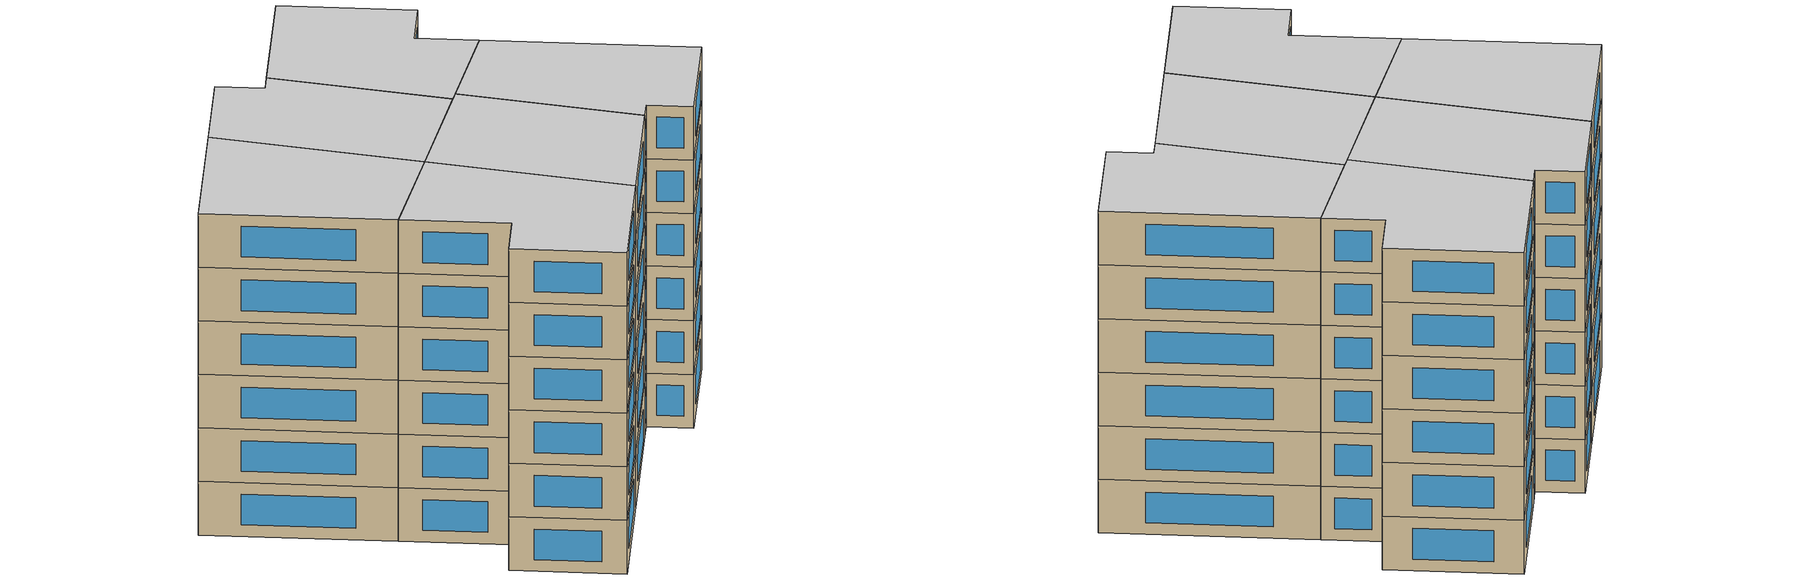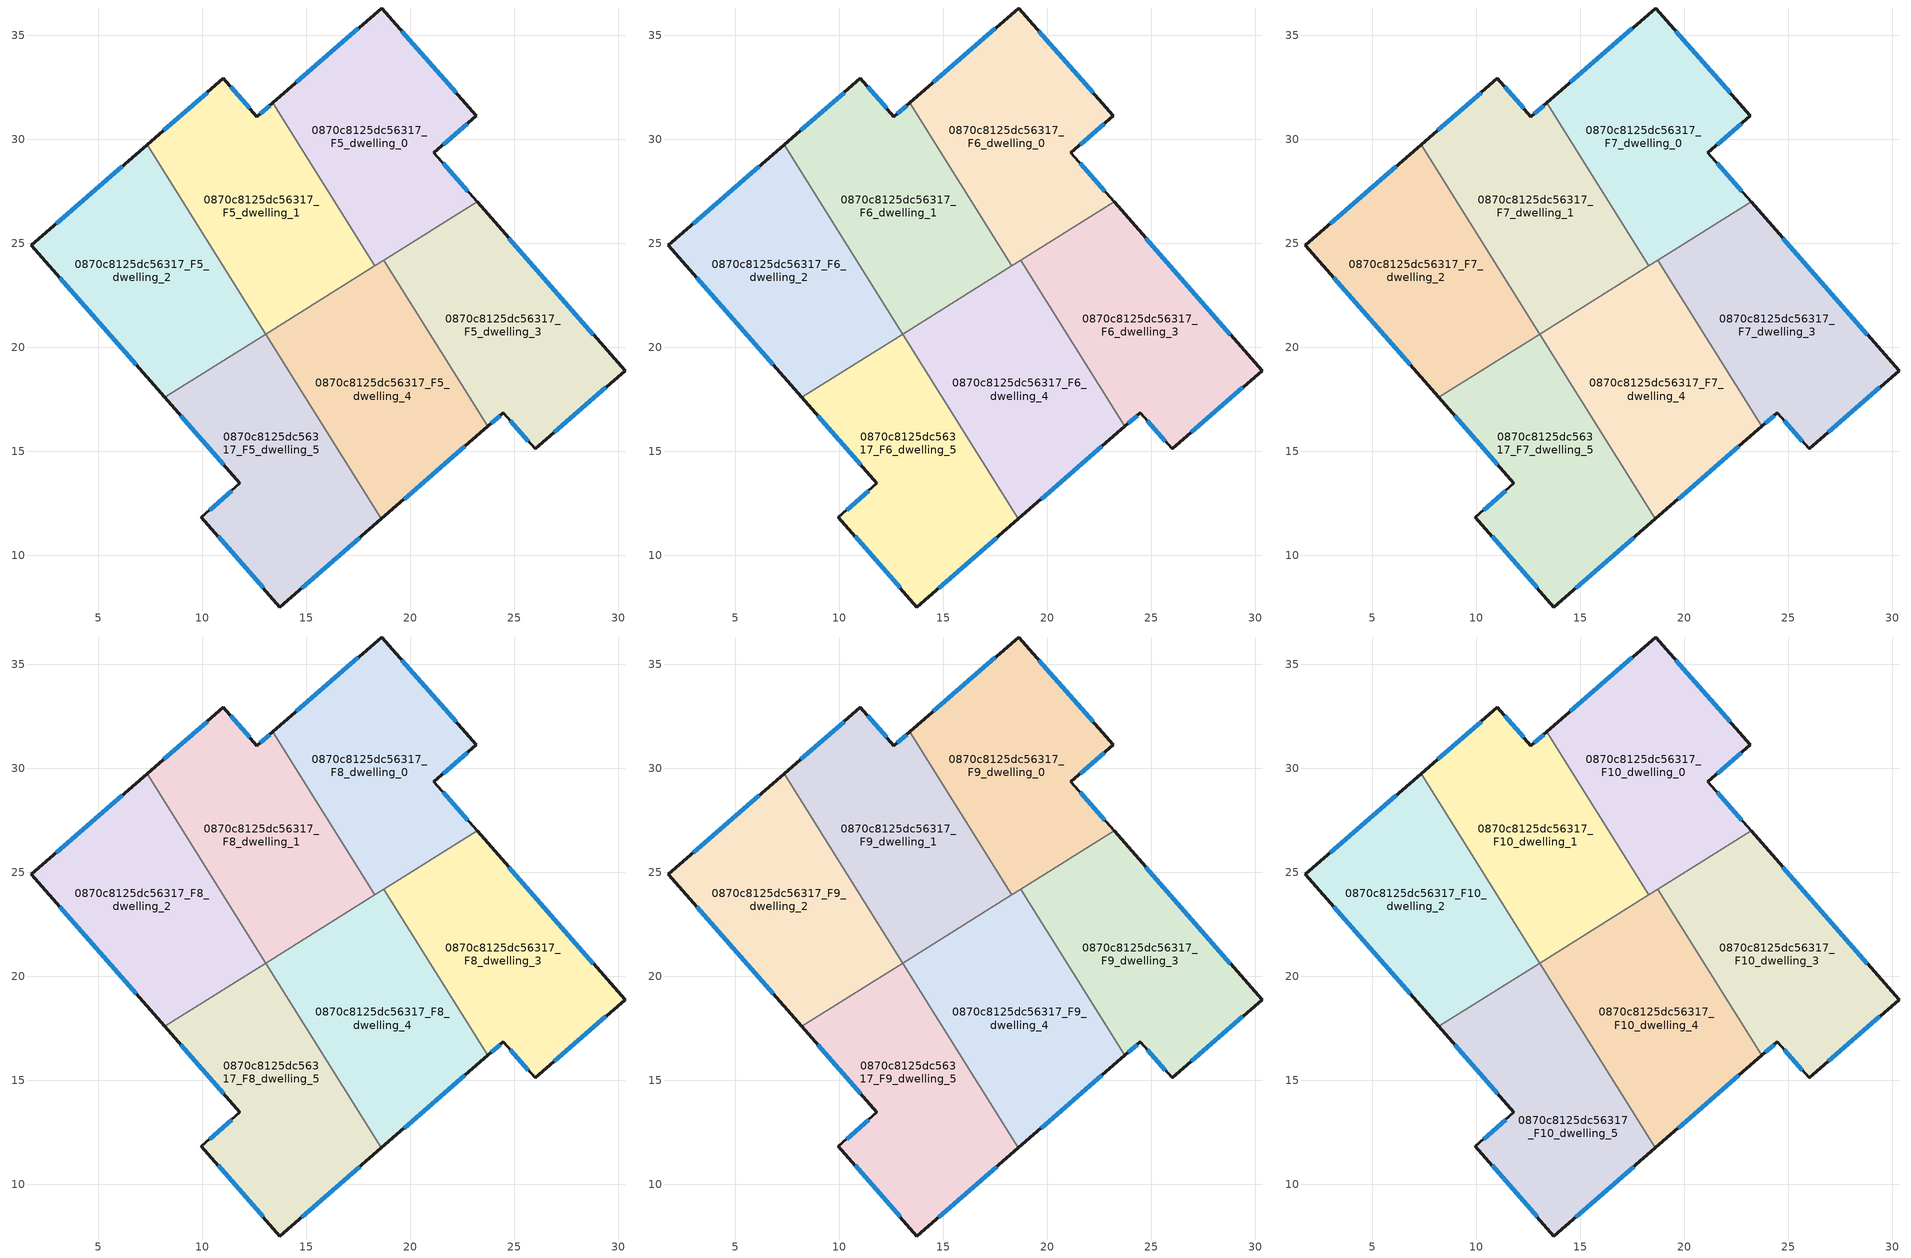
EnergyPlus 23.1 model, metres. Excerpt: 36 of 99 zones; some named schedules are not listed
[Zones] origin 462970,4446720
0870c8125dc56317_F5_dwelling_0
 floor to 0870c8125dc56317_F4_dwelling_0 (EU_floor_Construction): 18.63,36.32 23.18,31.14 21.15,29.36 23.22,26.99 18.31,23.92 13.41,31.78 z15
 wall outside (EU_wall_Construction): 23.22,26.99 21.15,29.36 23.18,31.14 18.63,36.32 13.41,31.78 z15:18
 wall to 0870c8125dc56317_F5_dwelling_1 (EU_wall_Construction): 13.41,31.78 18.31,23.92 z15:18
 wall to 0870c8125dc56317_F5_dwelling_3 (EU_wall_Construction): 18.74,24.19 23.22,26.99 z15:18
 wall to 0870c8125dc56317_F5_dwelling_4 (EU_wall_Construction): 18.31,23.92 18.74,24.19 z15:18
 window (EU_Window_Construction): 22.78,27.5 21.59,28.85 / 17.51,35.35 14.53,32.75 / 22.21,32.25 19.61,35.21 / 21.58,29.74 22.75,30.76 z15.64:17.36
0870c8125dc56317_F5_dwelling_1
 floor to 0870c8125dc56317_F4_dwelling_1 (EU_floor_Construction): 13.41,31.78 18.31,23.92 13.06,20.64 7.36,29.75 11.02,32.94 12.63,31.1 z15
 wall outside (EU_wall_Construction): 13.41,31.78 12.63,31.1 11.02,32.94 7.36,29.75 z15:18
 wall to 0870c8125dc56317_F5_dwelling_2 (EU_wall_Construction): 7.36,29.75 13.06,20.64 z15:18
 wall to 0870c8125dc56317_F5_dwelling_4 (EU_wall_Construction): 13.06,20.64 18.31,23.92 z15:18
 window (EU_Window_Construction): 10.24,32.26 8.14,30.44 / 12.29,31.49 11.37,32.55 / 13.24,31.63 12.8,31.25 z15.64:17.36
0870c8125dc56317_F5_dwelling_2
 floor to 0870c8125dc56317_F4_dwelling_2 (EU_floor_Construction): 7.36,29.75 13.06,20.64 8.19,17.6 1.79,24.91 z15
 wall outside (EU_wall_Construction): 7.36,29.75 1.79,24.91 8.19,17.6 z15:18
 wall to 0870c8125dc56317_F5_dwelling_5 (EU_wall_Construction): 8.19,17.6 13.06,20.64 z15:18
 window (EU_Window_Construction): 3.16,23.34 6.82,19.17 / 6.17,28.71 2.98,25.94 z15.64:17.36
0870c8125dc56317_F5_dwelling_3
 floor to 0870c8125dc56317_F4_dwelling_3 (EU_floor_Construction): 23.22,26.99 30.34,18.88 26.01,15.12 24.48,16.86 23.74,16.21 18.74,24.2 z15
 wall outside (EU_wall_Construction): 23.74,16.21 24.48,16.86 26.01,15.12 30.34,18.88 23.22,26.99 z15:18
 wall to 0870c8125dc56317_F5_dwelling_4 (EU_wall_Construction): 18.74,24.2 23.74,16.21 z15:18
 window (EU_Window_Construction): 28.82,20.62 24.75,25.26 / 26.94,15.92 29.41,18.08 / 24.81,16.48 25.68,15.49 / 23.9,16.35 24.32,16.72 z15.64:17.36
0870c8125dc56317_F5_dwelling_4
 floor to 0870c8125dc56317_F4_dwelling_4 (EU_floor_Construction): 18.74,24.2 23.74,16.21 18.61,11.76 13.06,20.64 z15
 wall outside (EU_wall_Construction): 18.61,11.76 23.74,16.21 z15:18
 wall to 0870c8125dc56317_F5_dwelling_5 (EU_wall_Construction): 13.06,20.64 18.61,11.76 z15:18
 window (EU_Window_Construction): 19.71,12.71 22.64,15.25 z15.64:17.36
0870c8125dc56317_F5_dwelling_5
 floor to 0870c8125dc56317_F4_dwelling_5 (EU_floor_Construction): 13.06,20.64 18.61,11.76 13.74,7.52 9.96,11.83 11.82,13.47 8.19,17.6 z15
 wall outside (EU_wall_Construction): 8.19,17.6 11.82,13.47 9.96,11.83 13.74,7.52 18.61,11.76 z15:18
 window (EU_Window_Construction): 8.97,16.72 11.04,14.35 / 14.79,8.43 17.57,10.85 / 10.77,10.91 12.93,8.44 / 11.42,13.12 10.36,12.18 z15.64:17.36
0870c8125dc56317_F6_dwelling_0
 floor to 0870c8125dc56317_F5_dwelling_0 (EU_floor_Construction): 18.63,36.32 23.18,31.14 21.15,29.36 23.22,26.99 18.31,23.92 13.41,31.78 z18
 wall outside (EU_wall_Construction): 23.22,26.99 21.15,29.36 23.18,31.14 18.63,36.32 13.41,31.78 z18:21
 wall to 0870c8125dc56317_F6_dwelling_1 (EU_wall_Construction): 13.41,31.78 18.31,23.92 z18:21
 wall to 0870c8125dc56317_F6_dwelling_3 (EU_wall_Construction): 18.74,24.19 23.22,26.99 z18:21
 wall to 0870c8125dc56317_F6_dwelling_4 (EU_wall_Construction): 18.31,23.92 18.74,24.19 z18:21
 window (EU_Window_Construction): 22.78,27.5 21.59,28.85 / 17.51,35.35 14.53,32.75 / 22.21,32.25 19.61,35.21 / 21.58,29.74 22.75,30.76 z18.64:20.36
0870c8125dc56317_F6_dwelling_1
 floor to 0870c8125dc56317_F5_dwelling_1 (EU_floor_Construction): 13.41,31.78 18.31,23.92 13.06,20.64 7.36,29.75 11.02,32.94 12.63,31.1 z18
 wall outside (EU_wall_Construction): 13.41,31.78 12.63,31.1 11.02,32.94 7.36,29.75 z18:21
 wall to 0870c8125dc56317_F6_dwelling_2 (EU_wall_Construction): 7.36,29.75 13.06,20.64 z18:21
 wall to 0870c8125dc56317_F6_dwelling_4 (EU_wall_Construction): 13.06,20.64 18.31,23.92 z18:21
 window (EU_Window_Construction): 10.24,32.26 8.14,30.44 / 12.29,31.49 11.37,32.55 / 13.24,31.63 12.8,31.25 z18.64:20.36
0870c8125dc56317_F6_dwelling_2
 floor to 0870c8125dc56317_F5_dwelling_2 (EU_floor_Construction): 7.36,29.75 13.06,20.64 8.19,17.6 1.79,24.91 z18
 wall outside (EU_wall_Construction): 7.36,29.75 1.79,24.91 8.19,17.6 z18:21
 wall to 0870c8125dc56317_F6_dwelling_5 (EU_wall_Construction): 8.19,17.6 13.06,20.64 z18:21
 window (EU_Window_Construction): 3.16,23.34 6.82,19.17 / 6.17,28.71 2.98,25.94 z18.64:20.36
0870c8125dc56317_F6_dwelling_3
 floor to 0870c8125dc56317_F5_dwelling_3 (EU_floor_Construction): 23.22,26.99 30.34,18.88 26.01,15.12 24.48,16.86 23.74,16.21 18.74,24.2 z18
 wall outside (EU_wall_Construction): 23.74,16.21 24.48,16.86 26.01,15.12 30.34,18.88 23.22,26.99 z18:21
 wall to 0870c8125dc56317_F6_dwelling_4 (EU_wall_Construction): 18.74,24.2 23.74,16.21 z18:21
 window (EU_Window_Construction): 28.82,20.62 24.75,25.26 / 26.94,15.92 29.41,18.08 / 24.81,16.48 25.68,15.49 / 23.9,16.35 24.32,16.72 z18.64:20.36
0870c8125dc56317_F6_dwelling_4
 floor to 0870c8125dc56317_F5_dwelling_4 (EU_floor_Construction): 18.74,24.2 23.74,16.21 18.61,11.76 13.06,20.64 z18
 wall outside (EU_wall_Construction): 18.61,11.76 23.74,16.21 z18:21
 wall to 0870c8125dc56317_F6_dwelling_5 (EU_wall_Construction): 13.06,20.64 18.61,11.76 z18:21
 window (EU_Window_Construction): 19.71,12.71 22.64,15.25 z18.64:20.36
0870c8125dc56317_F6_dwelling_5
 floor to 0870c8125dc56317_F5_dwelling_5 (EU_floor_Construction): 13.06,20.64 18.61,11.76 13.74,7.52 9.96,11.83 11.82,13.47 8.19,17.6 z18
 wall outside (EU_wall_Construction): 8.19,17.6 11.82,13.47 9.96,11.83 13.74,7.52 18.61,11.76 z18:21
 window (EU_Window_Construction): 8.97,16.72 11.04,14.35 / 14.79,8.43 17.57,10.85 / 10.77,10.91 12.93,8.44 / 11.42,13.12 10.36,12.18 z18.64:20.36
0870c8125dc56317_F7_dwelling_0
 floor to 0870c8125dc56317_F6_dwelling_0 (EU_floor_Construction): 18.63,36.32 23.18,31.14 21.15,29.36 23.22,26.99 18.31,23.92 13.41,31.78 z21
 wall outside (EU_wall_Construction): 23.22,26.99 21.15,29.36 23.18,31.14 18.63,36.32 13.41,31.78 z21:24
 wall to 0870c8125dc56317_F7_dwelling_1 (EU_wall_Construction): 13.41,31.78 18.31,23.92 z21:24
 wall to 0870c8125dc56317_F7_dwelling_3 (EU_wall_Construction): 18.74,24.19 23.22,26.99 z21:24
 wall to 0870c8125dc56317_F7_dwelling_4 (EU_wall_Construction): 18.31,23.92 18.74,24.19 z21:24
 window (EU_Window_Construction): 22.78,27.5 21.59,28.85 / 17.51,35.35 14.53,32.75 / 22.21,32.25 19.61,35.21 / 21.58,29.74 22.75,30.76 z21.64:23.36
0870c8125dc56317_F7_dwelling_1
 floor to 0870c8125dc56317_F6_dwelling_1 (EU_floor_Construction): 13.41,31.78 18.31,23.92 13.06,20.64 7.36,29.75 11.02,32.94 12.63,31.1 z21
 wall outside (EU_wall_Construction): 13.41,31.78 12.63,31.1 11.02,32.94 7.36,29.75 z21:24
 wall to 0870c8125dc56317_F7_dwelling_2 (EU_wall_Construction): 7.36,29.75 13.06,20.64 z21:24
 wall to 0870c8125dc56317_F7_dwelling_4 (EU_wall_Construction): 13.06,20.64 18.31,23.92 z21:24
 window (EU_Window_Construction): 10.24,32.26 8.14,30.44 / 12.29,31.49 11.37,32.55 / 13.24,31.63 12.8,31.25 z21.64:23.36
0870c8125dc56317_F7_dwelling_2
 floor to 0870c8125dc56317_F6_dwelling_2 (EU_floor_Construction): 7.36,29.75 13.06,20.64 8.19,17.6 1.79,24.91 z21
 wall outside (EU_wall_Construction): 7.36,29.75 1.79,24.91 8.19,17.6 z21:24
 wall to 0870c8125dc56317_F7_dwelling_5 (EU_wall_Construction): 8.19,17.6 13.06,20.64 z21:24
 window (EU_Window_Construction): 3.16,23.34 6.82,19.17 / 6.17,28.71 2.98,25.94 z21.64:23.36
0870c8125dc56317_F7_dwelling_3
 floor to 0870c8125dc56317_F6_dwelling_3 (EU_floor_Construction): 23.22,26.99 30.34,18.88 26.01,15.12 24.48,16.86 23.74,16.21 18.74,24.2 z21
 wall outside (EU_wall_Construction): 23.74,16.21 24.48,16.86 26.01,15.12 30.34,18.88 23.22,26.99 z21:24
 wall to 0870c8125dc56317_F7_dwelling_4 (EU_wall_Construction): 18.74,24.2 23.74,16.21 z21:24
 window (EU_Window_Construction): 28.82,20.62 24.75,25.26 / 26.94,15.92 29.41,18.08 / 24.81,16.48 25.68,15.49 / 23.9,16.35 24.32,16.72 z21.64:23.36
0870c8125dc56317_F7_dwelling_4
 floor to 0870c8125dc56317_F6_dwelling_4 (EU_floor_Construction): 18.74,24.2 23.74,16.21 18.61,11.76 13.06,20.64 z21
 wall outside (EU_wall_Construction): 18.61,11.76 23.74,16.21 z21:24
 wall to 0870c8125dc56317_F7_dwelling_5 (EU_wall_Construction): 13.06,20.64 18.61,11.76 z21:24
 window (EU_Window_Construction): 19.71,12.71 22.64,15.25 z21.64:23.36
0870c8125dc56317_F7_dwelling_5
 floor to 0870c8125dc56317_F6_dwelling_5 (EU_floor_Construction): 13.06,20.64 18.61,11.76 13.74,7.52 9.96,11.83 11.82,13.47 8.19,17.6 z21
 wall outside (EU_wall_Construction): 8.19,17.6 11.82,13.47 9.96,11.83 13.74,7.52 18.61,11.76 z21:24
 window (EU_Window_Construction): 8.97,16.72 11.04,14.35 / 14.79,8.43 17.57,10.85 / 10.77,10.91 12.93,8.44 / 11.42,13.12 10.36,12.18 z21.64:23.36
0870c8125dc56317_F8_dwelling_0
 floor to 0870c8125dc56317_F7_dwelling_0 (EU_floor_Construction): 18.63,36.32 23.18,31.14 21.15,29.36 23.22,26.99 18.31,23.92 13.41,31.78 z24
 wall outside (EU_wall_Construction): 23.22,26.99 21.15,29.36 23.18,31.14 18.63,36.32 13.41,31.78 z24:27
 wall to 0870c8125dc56317_F8_dwelling_1 (EU_wall_Construction): 13.41,31.78 18.31,23.92 z24:27
 wall to 0870c8125dc56317_F8_dwelling_3 (EU_wall_Construction): 18.74,24.19 23.22,26.99 z24:27
 wall to 0870c8125dc56317_F8_dwelling_4 (EU_wall_Construction): 18.31,23.92 18.74,24.19 z24:27
 window (EU_Window_Construction): 22.78,27.5 21.59,28.85 / 17.51,35.35 14.53,32.75 / 22.21,32.25 19.61,35.21 / 21.58,29.74 22.75,30.76 z24.64:26.36
0870c8125dc56317_F8_dwelling_1
 floor to 0870c8125dc56317_F7_dwelling_1 (EU_floor_Construction): 13.41,31.78 18.31,23.92 13.06,20.64 7.36,29.75 11.02,32.94 12.63,31.1 z24
 wall outside (EU_wall_Construction): 13.41,31.78 12.63,31.1 11.02,32.94 7.36,29.75 z24:27
 wall to 0870c8125dc56317_F8_dwelling_2 (EU_wall_Construction): 7.36,29.75 13.06,20.64 z24:27
 wall to 0870c8125dc56317_F8_dwelling_4 (EU_wall_Construction): 13.06,20.64 18.31,23.92 z24:27
 window (EU_Window_Construction): 10.24,32.26 8.14,30.44 / 12.29,31.49 11.37,32.55 / 13.24,31.63 12.8,31.25 z24.64:26.36
0870c8125dc56317_F8_dwelling_2
 floor to 0870c8125dc56317_F7_dwelling_2 (EU_floor_Construction): 7.36,29.75 13.06,20.64 8.19,17.6 1.79,24.91 z24
 wall outside (EU_wall_Construction): 7.36,29.75 1.79,24.91 8.19,17.6 z24:27
 wall to 0870c8125dc56317_F8_dwelling_5 (EU_wall_Construction): 8.19,17.6 13.06,20.64 z24:27
 window (EU_Window_Construction): 3.16,23.34 6.82,19.17 / 6.17,28.71 2.98,25.94 z24.64:26.36
0870c8125dc56317_F8_dwelling_3
 floor to 0870c8125dc56317_F7_dwelling_3 (EU_floor_Construction): 23.22,26.99 30.34,18.88 26.01,15.12 24.48,16.86 23.74,16.21 18.74,24.2 z24
 wall outside (EU_wall_Construction): 23.74,16.21 24.48,16.86 26.01,15.12 30.34,18.88 23.22,26.99 z24:27
 wall to 0870c8125dc56317_F8_dwelling_4 (EU_wall_Construction): 18.74,24.2 23.74,16.21 z24:27
 window (EU_Window_Construction): 28.82,20.62 24.75,25.26 / 26.94,15.92 29.41,18.08 / 24.81,16.48 25.68,15.49 / 23.9,16.35 24.32,16.72 z24.64:26.36
0870c8125dc56317_F8_dwelling_4
 floor to 0870c8125dc56317_F7_dwelling_4 (EU_floor_Construction): 18.74,24.2 23.74,16.21 18.61,11.76 13.06,20.64 z24
 wall outside (EU_wall_Construction): 18.61,11.76 23.74,16.21 z24:27
 wall to 0870c8125dc56317_F8_dwelling_5 (EU_wall_Construction): 13.06,20.64 18.61,11.76 z24:27
 window (EU_Window_Construction): 19.71,12.71 22.64,15.25 z24.64:26.36
0870c8125dc56317_F8_dwelling_5
 floor to 0870c8125dc56317_F7_dwelling_5 (EU_floor_Construction): 13.06,20.64 18.61,11.76 13.74,7.52 9.96,11.83 11.82,13.47 8.19,17.6 z24
 wall outside (EU_wall_Construction): 8.19,17.6 11.82,13.47 9.96,11.83 13.74,7.52 18.61,11.76 z24:27
 window (EU_Window_Construction): 8.97,16.72 11.04,14.35 / 14.79,8.43 17.57,10.85 / 10.77,10.91 12.93,8.44 / 11.42,13.12 10.36,12.18 z24.64:26.36
0870c8125dc56317_F9_dwelling_0
 floor to 0870c8125dc56317_F8_dwelling_0 (EU_floor_Construction): 18.63,36.32 23.18,31.14 21.15,29.36 23.22,26.99 18.31,23.92 13.41,31.78 z27
 wall outside (EU_wall_Construction): 23.22,26.99 21.15,29.36 23.18,31.14 18.63,36.32 13.41,31.78 z27:30
 wall to 0870c8125dc56317_F9_dwelling_1 (EU_wall_Construction): 13.41,31.78 18.31,23.92 z27:30
 wall to 0870c8125dc56317_F9_dwelling_3 (EU_wall_Construction): 18.74,24.19 23.22,26.99 z27:30
 wall to 0870c8125dc56317_F9_dwelling_4 (EU_wall_Construction): 18.31,23.92 18.74,24.19 z27:30
 window (EU_Window_Construction): 22.78,27.5 21.59,28.85 / 17.51,35.35 14.53,32.75 / 22.21,32.25 19.61,35.21 / 21.58,29.74 22.75,30.76 z27.64:29.36
0870c8125dc56317_F9_dwelling_1
 floor to 0870c8125dc56317_F8_dwelling_1 (EU_floor_Construction): 13.41,31.78 18.31,23.92 13.06,20.64 7.36,29.75 11.02,32.94 12.63,31.1 z27
 wall outside (EU_wall_Construction): 13.41,31.78 12.63,31.1 11.02,32.94 7.36,29.75 z27:30
 wall to 0870c8125dc56317_F9_dwelling_2 (EU_wall_Construction): 7.36,29.75 13.06,20.64 z27:30
 wall to 0870c8125dc56317_F9_dwelling_4 (EU_wall_Construction): 13.06,20.64 18.31,23.92 z27:30
 window (EU_Window_Construction): 10.24,32.26 8.14,30.44 / 12.29,31.49 11.37,32.55 / 13.24,31.63 12.8,31.25 z27.64:29.36
0870c8125dc56317_F9_dwelling_2
 floor to 0870c8125dc56317_F8_dwelling_2 (EU_floor_Construction): 7.36,29.75 13.06,20.64 8.19,17.6 1.79,24.91 z27
 wall outside (EU_wall_Construction): 7.36,29.75 1.79,24.91 8.19,17.6 z27:30
 wall to 0870c8125dc56317_F9_dwelling_5 (EU_wall_Construction): 8.19,17.6 13.06,20.64 z27:30
 window (EU_Window_Construction): 3.16,23.34 6.82,19.17 / 6.17,28.71 2.98,25.94 z27.64:29.36
0870c8125dc56317_F9_dwelling_3
 floor to 0870c8125dc56317_F8_dwelling_3 (EU_floor_Construction): 23.22,26.99 30.34,18.88 26.01,15.12 24.48,16.86 23.74,16.21 18.74,24.2 z27
 wall outside (EU_wall_Construction): 23.74,16.21 24.48,16.86 26.01,15.12 30.34,18.88 23.22,26.99 z27:30
 wall to 0870c8125dc56317_F9_dwelling_4 (EU_wall_Construction): 18.74,24.2 23.74,16.21 z27:30
 window (EU_Window_Construction): 28.82,20.62 24.75,25.26 / 26.94,15.92 29.41,18.08 / 24.81,16.48 25.68,15.49 / 23.9,16.35 24.32,16.72 z27.64:29.36
0870c8125dc56317_F9_dwelling_4
 floor to 0870c8125dc56317_F8_dwelling_4 (EU_floor_Construction): 18.74,24.2 23.74,16.21 18.61,11.76 13.06,20.64 z27
 wall outside (EU_wall_Construction): 18.61,11.76 23.74,16.21 z27:30
 wall to 0870c8125dc56317_F9_dwelling_5 (EU_wall_Construction): 13.06,20.64 18.61,11.76 z27:30
 window (EU_Window_Construction): 19.71,12.71 22.64,15.25 z27.64:29.36
0870c8125dc56317_F9_dwelling_5
 floor to 0870c8125dc56317_F8_dwelling_5 (EU_floor_Construction): 13.06,20.64 18.61,11.76 13.74,7.52 9.96,11.83 11.82,13.47 8.19,17.6 z27
 wall outside (EU_wall_Construction): 8.19,17.6 11.82,13.47 9.96,11.83 13.74,7.52 18.61,11.76 z27:30
 window (EU_Window_Construction): 8.97,16.72 11.04,14.35 / 14.79,8.43 17.57,10.85 / 10.77,10.91 12.93,8.44 / 11.42,13.12 10.36,12.18 z27.64:29.36
0870c8125dc56317_F10_dwelling_0
 floor to 0870c8125dc56317_F9_dwelling_0 (EU_floor_Construction): 18.63,36.32 23.18,31.14 21.15,29.36 23.22,26.99 18.31,23.92 13.41,31.78 z30
 wall outside (EU_wall_Construction): 23.22,26.99 21.15,29.36 23.18,31.14 18.63,36.32 13.41,31.78 z30:33
 wall to 0870c8125dc56317_F10_dwelling_1 (EU_wall_Construction): 13.41,31.78 18.31,23.92 z30:33
 wall to 0870c8125dc56317_F10_dwelling_3 (EU_wall_Construction): 18.74,24.19 23.22,26.99 z30:33
 wall to 0870c8125dc56317_F10_dwelling_4 (EU_wall_Construction): 18.31,23.92 18.74,24.19 z30:33
 window (EU_Window_Construction): 22.78,27.5 21.59,28.85 / 17.51,35.35 14.53,32.75 / 22.21,32.25 19.61,35.21 / 21.58,29.74 22.75,30.76 z30.64:32.36
 ceiling to 0870c8125dc56317_F11_dwelling_0 (EU_floor_Construction): 23.22,26.99 21.15,29.36 23.18,31.14 18.63,36.32 13.41,31.78 18.31,23.92 z33
0870c8125dc56317_F10_dwelling_1
 floor to 0870c8125dc56317_F9_dwelling_1 (EU_floor_Construction): 13.41,31.78 18.31,23.92 13.06,20.64 7.36,29.75 11.02,32.94 12.63,31.1 z30
 wall outside (EU_wall_Construction): 13.41,31.78 12.63,31.1 11.02,32.94 7.36,29.75 z30:33
 wall to 0870c8125dc56317_F10_dwelling_2 (EU_wall_Construction): 7.36,29.75 13.06,20.64 z30:33
 wall to 0870c8125dc56317_F10_dwelling_4 (EU_wall_Construction): 13.06,20.64 18.31,23.92 z30:33
 window (EU_Window_Construction): 10.24,32.26 8.14,30.44 / 12.29,31.49 11.37,32.55 / 13.24,31.63 12.8,31.25 z30.64:32.36
 ceiling to 0870c8125dc56317_F11_dwelling_1 (EU_floor_Construction): 18.31,23.92 13.41,31.78 12.63,31.1 11.02,32.94 7.36,29.75 13.06,20.64 z33
0870c8125dc56317_F10_dwelling_2
 floor to 0870c8125dc56317_F9_dwelling_2 (EU_floor_Construction): 7.36,29.75 13.06,20.64 8.19,17.6 1.79,24.91 z30
 wall outside (EU_wall_Construction): 7.36,29.75 1.79,24.91 8.19,17.6 z30:33
 wall to 0870c8125dc56317_F10_dwelling_5 (EU_wall_Construction): 8.19,17.6 13.06,20.64 z30:33
 window (EU_Window_Construction): 3.16,23.34 6.82,19.17 / 6.17,28.71 2.98,25.94 z30.64:32.36
 ceiling to 0870c8125dc56317_F11_dwelling_2 (EU_floor_Construction): 13.06,20.64 7.36,29.75 1.79,24.91 8.19,17.6 z33
0870c8125dc56317_F10_dwelling_3
 floor to 0870c8125dc56317_F9_dwelling_3 (EU_floor_Construction): 23.22,26.99 30.34,18.88 26.01,15.12 24.48,16.86 23.74,16.21 18.74,24.2 z30
 wall outside (EU_wall_Construction): 23.74,16.21 24.48,16.86 26.01,15.12 30.34,18.88 23.22,26.99 z30:33
 wall to 0870c8125dc56317_F10_dwelling_4 (EU_wall_Construction): 18.74,24.2 23.74,16.21 z30:33
 window (EU_Window_Construction): 28.82,20.62 24.75,25.26 / 26.94,15.92 29.41,18.08 / 24.81,16.48 25.68,15.49 / 23.9,16.35 24.32,16.72 z30.64:32.36
 ceiling to 0870c8125dc56317_F11_dwelling_3 (EU_floor_Construction): 30.34,18.88 23.22,26.99 18.74,24.2 23.74,16.21 24.48,16.86 26.01,15.12 z33
0870c8125dc56317_F10_dwelling_4
 floor to 0870c8125dc56317_F9_dwelling_4 (EU_floor_Construction): 18.74,24.2 23.74,16.21 18.61,11.76 13.06,20.64 z30
 wall outside (EU_wall_Construction): 18.61,11.76 23.74,16.21 z30:33
 wall to 0870c8125dc56317_F10_dwelling_5 (EU_wall_Construction): 13.06,20.64 18.61,11.76 z30:33
 window (EU_Window_Construction): 19.71,12.71 22.64,15.25 z30.64:32.36
 ceiling to 0870c8125dc56317_F11_dwelling_4 (EU_floor_Construction): 23.74,16.21 18.74,24.2 13.06,20.64 18.61,11.76 z33
0870c8125dc56317_F10_dwelling_5
 floor to 0870c8125dc56317_F9_dwelling_5 (EU_floor_Construction): 13.06,20.64 18.61,11.76 13.74,7.52 9.96,11.83 11.82,13.47 8.19,17.6 z30
 wall outside (EU_wall_Construction): 8.19,17.6 11.82,13.47 9.96,11.83 13.74,7.52 18.61,11.76 z30:33
 window (EU_Window_Construction): 8.97,16.72 11.04,14.35 / 14.79,8.43 17.57,10.85 / 10.77,10.91 12.93,8.44 / 11.42,13.12 10.36,12.18 z30.64:32.36
 ceiling to 0870c8125dc56317_F11_dwelling_5 (EU_floor_Construction): 18.61,11.76 13.06,20.64 8.19,17.6 11.82,13.47 9.96,11.83 13.74,7.52 z33
[Building]
EU S2 Campaign: North Axis=0; Terrain=City; Solar Distribution=FullExterior
[Site:Location]
Yerevan-Zvartnots.Intl.AP: Latitude=40.15; Longitude=44.383; Time Zone=4; Elevation=854
[SizingPeriod:WeatherFileDays]
AnnualSizingPeriod: Begin Month=1; Begin Day of Month=1; End Month=12; End Day of Month=31; Day of Week for Start Day=Monday; Use Weather File Daylight Saving Period=No; Use Weather File Rain and Snow Indicators=No
[MATERIAL]
EU_InternalMass_Material: Roughness=MediumRough; Thickness=0.1; Conductivity=1; Density=1800; Specific Heat=900; Thermal Absorptance=0.9; Solar Absorptance=0.7; Visible Absorptance=0.7
[MATERIAL:NOMASS] Roughness=MediumRough; Thermal Absorptance=0.9; Solar Absorptance=0.7; Visible Absorptance=0.7
Name | Thermal Resistance
EU_wall_NoMass | 1.05043
EU_floor_NoMass | 0.478065
[WINDOWMATERIAL:SIMPLEGLAZINGSYSTEM]
EU_Window_SimpleGlazing: UFactor=2.5566; Solar Heat Gain Coefficient=0.75; Visible Transmittance=0.75
[CONSTRUCTION]
EU_wall_Construction: EU_wall_NoMass
EU_floor_Construction: EU_floor_NoMass
EU_Window_Construction: EU_Window_SimpleGlazing
EU_InternalMass_Construction: EU_InternalMass_Material
[ZONE] Type=1; Multiplier=1; Ceiling Height=autocalculate; Floor Area=autocalculate; Part of Total Floor Area=Yes
Name | Volume
0870c8125dc56317_F5_dwelling_0; 0870c8125dc56317_F6_dwelling_0; 0870c8125dc56317_F7_dwelling_0; 0870c8125dc56317_F8_dwelling_0; 0870c8125dc56317_F9_dwelling_0; 0870c8125dc56317_F10_dwelling_0 | 200.047
0870c8125dc56317_F5_dwelling_1; 0870c8125dc56317_F6_dwelling_1; 0870c8125dc56317_F7_dwelling_1; 0870c8125dc56317_F8_dwelling_1; 0870c8125dc56317_F9_dwelling_1; 0870c8125dc56317_F10_dwelling_1 | 200.05
0870c8125dc56317_F5_dwelling_2; 0870c8125dc56317_F6_dwelling_2; 0870c8125dc56317_F7_dwelling_2; 0870c8125dc56317_F8_dwelling_2; 0870c8125dc56317_F9_dwelling_2; 0870c8125dc56317_F10_dwelling_2 | 200.068
0870c8125dc56317_F5_dwelling_3; 0870c8125dc56317_F6_dwelling_3; 0870c8125dc56317_F7_dwelling_3; 0870c8125dc56317_F8_dwelling_3; 0870c8125dc56317_F9_dwelling_3; 0870c8125dc56317_F10_dwelling_3 | 200.034
0870c8125dc56317_F5_dwelling_4; 0870c8125dc56317_F6_dwelling_4; 0870c8125dc56317_F7_dwelling_4; 0870c8125dc56317_F8_dwelling_4; 0870c8125dc56317_F9_dwelling_4; 0870c8125dc56317_F10_dwelling_4 | 200.038
0870c8125dc56317_F5_dwelling_5; 0870c8125dc56317_F6_dwelling_5; 0870c8125dc56317_F7_dwelling_5; 0870c8125dc56317_F8_dwelling_5; 0870c8125dc56317_F9_dwelling_5; 0870c8125dc56317_F10_dwelling_5 | 200.052
[INTERNALMASS] Construction=EU_InternalMass_Construction
Name | Zone or ZoneList | Surface Area
0870c8125dc56317_F5_dwelling_0_EU_InternalMass | 0870c8125dc56317_F5_dwelling_0 | 66.6826
0870c8125dc56317_F5_dwelling_1_EU_InternalMass | 0870c8125dc56317_F5_dwelling_1 | 66.6833
0870c8125dc56317_F5_dwelling_2_EU_InternalMass | 0870c8125dc56317_F5_dwelling_2 | 66.6894
0870c8125dc56317_F5_dwelling_3_EU_InternalMass | 0870c8125dc56317_F5_dwelling_3 | 66.6778
0870c8125dc56317_F5_dwelling_4_EU_InternalMass | 0870c8125dc56317_F5_dwelling_4 | 66.6792
0870c8125dc56317_F5_dwelling_5_EU_InternalMass | 0870c8125dc56317_F5_dwelling_5 | 66.6841
0870c8125dc56317_F6_dwelling_0_EU_InternalMass | 0870c8125dc56317_F6_dwelling_0 | 66.6826
0870c8125dc56317_F6_dwelling_1_EU_InternalMass | 0870c8125dc56317_F6_dwelling_1 | 66.6833
0870c8125dc56317_F6_dwelling_2_EU_InternalMass | 0870c8125dc56317_F6_dwelling_2 | 66.6894
0870c8125dc56317_F6_dwelling_3_EU_InternalMass | 0870c8125dc56317_F6_dwelling_3 | 66.6778
0870c8125dc56317_F6_dwelling_4_EU_InternalMass | 0870c8125dc56317_F6_dwelling_4 | 66.6792
0870c8125dc56317_F6_dwelling_5_EU_InternalMass | 0870c8125dc56317_F6_dwelling_5 | 66.6841
0870c8125dc56317_F7_dwelling_0_EU_InternalMass | 0870c8125dc56317_F7_dwelling_0 | 66.6826
0870c8125dc56317_F7_dwelling_1_EU_InternalMass | 0870c8125dc56317_F7_dwelling_1 | 66.6833
0870c8125dc56317_F7_dwelling_2_EU_InternalMass | 0870c8125dc56317_F7_dwelling_2 | 66.6894
0870c8125dc56317_F7_dwelling_3_EU_InternalMass | 0870c8125dc56317_F7_dwelling_3 | 66.6778
0870c8125dc56317_F7_dwelling_4_EU_InternalMass | 0870c8125dc56317_F7_dwelling_4 | 66.6792
0870c8125dc56317_F7_dwelling_5_EU_InternalMass | 0870c8125dc56317_F7_dwelling_5 | 66.6841
0870c8125dc56317_F8_dwelling_0_EU_InternalMass | 0870c8125dc56317_F8_dwelling_0 | 66.6826
0870c8125dc56317_F8_dwelling_1_EU_InternalMass | 0870c8125dc56317_F8_dwelling_1 | 66.6833
0870c8125dc56317_F8_dwelling_2_EU_InternalMass | 0870c8125dc56317_F8_dwelling_2 | 66.6894
0870c8125dc56317_F8_dwelling_3_EU_InternalMass | 0870c8125dc56317_F8_dwelling_3 | 66.6778
0870c8125dc56317_F8_dwelling_4_EU_InternalMass | 0870c8125dc56317_F8_dwelling_4 | 66.6792
0870c8125dc56317_F8_dwelling_5_EU_InternalMass | 0870c8125dc56317_F8_dwelling_5 | 66.6841
0870c8125dc56317_F9_dwelling_0_EU_InternalMass | 0870c8125dc56317_F9_dwelling_0 | 66.6826
0870c8125dc56317_F9_dwelling_1_EU_InternalMass | 0870c8125dc56317_F9_dwelling_1 | 66.6833
0870c8125dc56317_F9_dwelling_2_EU_InternalMass | 0870c8125dc56317_F9_dwelling_2 | 66.6894
0870c8125dc56317_F9_dwelling_3_EU_InternalMass | 0870c8125dc56317_F9_dwelling_3 | 66.6778
0870c8125dc56317_F9_dwelling_4_EU_InternalMass | 0870c8125dc56317_F9_dwelling_4 | 66.6792
0870c8125dc56317_F9_dwelling_5_EU_InternalMass | 0870c8125dc56317_F9_dwelling_5 | 66.6841
0870c8125dc56317_F10_dwelling_0_EU_InternalMass | 0870c8125dc56317_F10_dwelling_0 | 66.6826
0870c8125dc56317_F10_dwelling_1_EU_InternalMass | 0870c8125dc56317_F10_dwelling_1 | 66.6833
0870c8125dc56317_F10_dwelling_2_EU_InternalMass | 0870c8125dc56317_F10_dwelling_2 | 66.6894
0870c8125dc56317_F10_dwelling_3_EU_InternalMass | 0870c8125dc56317_F10_dwelling_3 | 66.6778
0870c8125dc56317_F10_dwelling_4_EU_InternalMass | 0870c8125dc56317_F10_dwelling_4 | 66.6792
0870c8125dc56317_F10_dwelling_5_EU_InternalMass | 0870c8125dc56317_F10_dwelling_5 | 66.6841
[OTHEREQUIPMENT] Fuel Type=Electricity; Design Level Calculation Method=Watts/Area; Power per Zone Floor Area=1; Fraction Latent=0; Fraction Radiant=0; Fraction Lost=0; Carbon Dioxide Generation Rate=0; EndUse Subcategory=EU_Step8_InternalGains
Name | Zone or ZoneList or Space or SpaceList | Schedule
EU_Step8_InternalGain_0870c8125dc56317_F5_dwelling_0_f000 | 0870c8125dc56317_F5_dwelling_0 | EU_Step8_GainSchedule_0870c8125dc56317_F5_dwelling_0_f000
EU_Step8_InternalGain_0870c8125dc56317_F5_dwelling_1_f000 | 0870c8125dc56317_F5_dwelling_1 | EU_Step8_GainSchedule_0870c8125dc56317_F5_dwelling_1_f000
EU_Step8_InternalGain_0870c8125dc56317_F5_dwelling_2_f000 | 0870c8125dc56317_F5_dwelling_2 | EU_Step8_GainSchedule_0870c8125dc56317_F5_dwelling_2_f000
EU_Step8_InternalGain_0870c8125dc56317_F5_dwelling_3_f000 | 0870c8125dc56317_F5_dwelling_3 | EU_Step8_GainSchedule_0870c8125dc56317_F5_dwelling_3_f000
EU_Step8_InternalGain_0870c8125dc56317_F5_dwelling_4_f000 | 0870c8125dc56317_F5_dwelling_4 | EU_Step8_GainSchedule_0870c8125dc56317_F5_dwelling_4_f000
EU_Step8_InternalGain_0870c8125dc56317_F5_dwelling_5_f000 | 0870c8125dc56317_F5_dwelling_5 | EU_Step8_GainSchedule_0870c8125dc56317_F5_dwelling_5_f000
EU_Step8_InternalGain_0870c8125dc56317_F6_dwelling_0_f000 | 0870c8125dc56317_F6_dwelling_0 | EU_Step8_GainSchedule_0870c8125dc56317_F6_dwelling_0_f000
EU_Step8_InternalGain_0870c8125dc56317_F6_dwelling_1_f000 | 0870c8125dc56317_F6_dwelling_1 | EU_Step8_GainSchedule_0870c8125dc56317_F6_dwelling_1_f000
EU_Step8_InternalGain_0870c8125dc56317_F6_dwelling_2_f000 | 0870c8125dc56317_F6_dwelling_2 | EU_Step8_GainSchedule_0870c8125dc56317_F6_dwelling_2_f000
EU_Step8_InternalGain_0870c8125dc56317_F6_dwelling_3_f000 | 0870c8125dc56317_F6_dwelling_3 | EU_Step8_GainSchedule_0870c8125dc56317_F6_dwelling_3_f000
EU_Step8_InternalGain_0870c8125dc56317_F6_dwelling_4_f000 | 0870c8125dc56317_F6_dwelling_4 | EU_Step8_GainSchedule_0870c8125dc56317_F6_dwelling_4_f000
EU_Step8_InternalGain_0870c8125dc56317_F6_dwelling_5_f000 | 0870c8125dc56317_F6_dwelling_5 | EU_Step8_GainSchedule_0870c8125dc56317_F6_dwelling_5_f000
EU_Step8_InternalGain_0870c8125dc56317_F7_dwelling_0_f000 | 0870c8125dc56317_F7_dwelling_0 | EU_Step8_GainSchedule_0870c8125dc56317_F7_dwelling_0_f000
EU_Step8_InternalGain_0870c8125dc56317_F7_dwelling_1_f000 | 0870c8125dc56317_F7_dwelling_1 | EU_Step8_GainSchedule_0870c8125dc56317_F7_dwelling_1_f000
EU_Step8_InternalGain_0870c8125dc56317_F7_dwelling_2_f000 | 0870c8125dc56317_F7_dwelling_2 | EU_Step8_GainSchedule_0870c8125dc56317_F7_dwelling_2_f000
EU_Step8_InternalGain_0870c8125dc56317_F7_dwelling_3_f000 | 0870c8125dc56317_F7_dwelling_3 | EU_Step8_GainSchedule_0870c8125dc56317_F7_dwelling_3_f000
EU_Step8_InternalGain_0870c8125dc56317_F7_dwelling_4_f000 | 0870c8125dc56317_F7_dwelling_4 | EU_Step8_GainSchedule_0870c8125dc56317_F7_dwelling_4_f000
EU_Step8_InternalGain_0870c8125dc56317_F7_dwelling_5_f000 | 0870c8125dc56317_F7_dwelling_5 | EU_Step8_GainSchedule_0870c8125dc56317_F7_dwelling_5_f000
EU_Step8_InternalGain_0870c8125dc56317_F8_dwelling_0_f000 | 0870c8125dc56317_F8_dwelling_0 | EU_Step8_GainSchedule_0870c8125dc56317_F8_dwelling_0_f000
EU_Step8_InternalGain_0870c8125dc56317_F8_dwelling_1_f000 | 0870c8125dc56317_F8_dwelling_1 | EU_Step8_GainSchedule_0870c8125dc56317_F8_dwelling_1_f000
EU_Step8_InternalGain_0870c8125dc56317_F8_dwelling_2_f000 | 0870c8125dc56317_F8_dwelling_2 | EU_Step8_GainSchedule_0870c8125dc56317_F8_dwelling_2_f000
EU_Step8_InternalGain_0870c8125dc56317_F8_dwelling_3_f000 | 0870c8125dc56317_F8_dwelling_3 | EU_Step8_GainSchedule_0870c8125dc56317_F8_dwelling_3_f000
EU_Step8_InternalGain_0870c8125dc56317_F8_dwelling_4_f000 | 0870c8125dc56317_F8_dwelling_4 | EU_Step8_GainSchedule_0870c8125dc56317_F8_dwelling_4_f000
EU_Step8_InternalGain_0870c8125dc56317_F8_dwelling_5_f000 | 0870c8125dc56317_F8_dwelling_5 | EU_Step8_GainSchedule_0870c8125dc56317_F8_dwelling_5_f000
EU_Step8_InternalGain_0870c8125dc56317_F9_dwelling_0_f000 | 0870c8125dc56317_F9_dwelling_0 | EU_Step8_GainSchedule_0870c8125dc56317_F9_dwelling_0_f000
EU_Step8_InternalGain_0870c8125dc56317_F9_dwelling_1_f000 | 0870c8125dc56317_F9_dwelling_1 | EU_Step8_GainSchedule_0870c8125dc56317_F9_dwelling_1_f000
EU_Step8_InternalGain_0870c8125dc56317_F9_dwelling_2_f000 | 0870c8125dc56317_F9_dwelling_2 | EU_Step8_GainSchedule_0870c8125dc56317_F9_dwelling_2_f000
EU_Step8_InternalGain_0870c8125dc56317_F9_dwelling_3_f000 | 0870c8125dc56317_F9_dwelling_3 | EU_Step8_GainSchedule_0870c8125dc56317_F9_dwelling_3_f000
EU_Step8_InternalGain_0870c8125dc56317_F9_dwelling_4_f000 | 0870c8125dc56317_F9_dwelling_4 | EU_Step8_GainSchedule_0870c8125dc56317_F9_dwelling_4_f000
EU_Step8_InternalGain_0870c8125dc56317_F9_dwelling_5_f000 | 0870c8125dc56317_F9_dwelling_5 | EU_Step8_GainSchedule_0870c8125dc56317_F9_dwelling_5_f000
EU_Step8_InternalGain_0870c8125dc56317_F10_dwelling_0_f000 | 0870c8125dc56317_F10_dwelling_0 | EU_Step8_GainSchedule_0870c8125dc56317_F10_dwelling_0_f000
EU_Step8_InternalGain_0870c8125dc56317_F10_dwelling_1_f000 | 0870c8125dc56317_F10_dwelling_1 | EU_Step8_GainSchedule_0870c8125dc56317_F10_dwelling_1_f000
EU_Step8_InternalGain_0870c8125dc56317_F10_dwelling_2_f000 | 0870c8125dc56317_F10_dwelling_2 | EU_Step8_GainSchedule_0870c8125dc56317_F10_dwelling_2_f000
EU_Step8_InternalGain_0870c8125dc56317_F10_dwelling_3_f000 | 0870c8125dc56317_F10_dwelling_3 | EU_Step8_GainSchedule_0870c8125dc56317_F10_dwelling_3_f000
EU_Step8_InternalGain_0870c8125dc56317_F10_dwelling_4_f000 | 0870c8125dc56317_F10_dwelling_4 | EU_Step8_GainSchedule_0870c8125dc56317_F10_dwelling_4_f000
EU_Step8_InternalGain_0870c8125dc56317_F10_dwelling_5_f000 | 0870c8125dc56317_F10_dwelling_5 | EU_Step8_GainSchedule_0870c8125dc56317_F10_dwelling_5_f000
[ZONEVENTILATION:DESIGNFLOWRATE] Schedule=EU_AlwaysOn; Design Flow Rate Calculation Method=AirChanges/Hour; Air Changes per Hour=0.557805; Ventilation Type=Natural; Fan Pressure Rise=0; Fan Total Efficiency=1; Constant Term Coefficient=1; Temperature Term Coefficient=0; Velocity Term Coefficient=0; Velocity Squared Term Coefficient=0; Minimum Indoor Temperature=-100; Maximum Indoor Temperature=100; Delta Temperature=-100; Minimum Outdoor Temperature=-100; Maximum Outdoor Temperature=100; Maximum Wind Speed=40
Name | Zone or ZoneList or Space or SpaceList
EU_ConstantAir_0870c8125dc56317_F5_dwelling_0 | 0870c8125dc56317_F5_dwelling_0
EU_ConstantAir_0870c8125dc56317_F5_dwelling_1 | 0870c8125dc56317_F5_dwelling_1
EU_ConstantAir_0870c8125dc56317_F5_dwelling_2 | 0870c8125dc56317_F5_dwelling_2
EU_ConstantAir_0870c8125dc56317_F5_dwelling_3 | 0870c8125dc56317_F5_dwelling_3
EU_ConstantAir_0870c8125dc56317_F5_dwelling_4 | 0870c8125dc56317_F5_dwelling_4
EU_ConstantAir_0870c8125dc56317_F5_dwelling_5 | 0870c8125dc56317_F5_dwelling_5
EU_ConstantAir_0870c8125dc56317_F6_dwelling_0 | 0870c8125dc56317_F6_dwelling_0
EU_ConstantAir_0870c8125dc56317_F6_dwelling_1 | 0870c8125dc56317_F6_dwelling_1
EU_ConstantAir_0870c8125dc56317_F6_dwelling_2 | 0870c8125dc56317_F6_dwelling_2
EU_ConstantAir_0870c8125dc56317_F6_dwelling_3 | 0870c8125dc56317_F6_dwelling_3
EU_ConstantAir_0870c8125dc56317_F6_dwelling_4 | 0870c8125dc56317_F6_dwelling_4
EU_ConstantAir_0870c8125dc56317_F6_dwelling_5 | 0870c8125dc56317_F6_dwelling_5
EU_ConstantAir_0870c8125dc56317_F7_dwelling_0 | 0870c8125dc56317_F7_dwelling_0
EU_ConstantAir_0870c8125dc56317_F7_dwelling_1 | 0870c8125dc56317_F7_dwelling_1
EU_ConstantAir_0870c8125dc56317_F7_dwelling_2 | 0870c8125dc56317_F7_dwelling_2
EU_ConstantAir_0870c8125dc56317_F7_dwelling_3 | 0870c8125dc56317_F7_dwelling_3
EU_ConstantAir_0870c8125dc56317_F7_dwelling_4 | 0870c8125dc56317_F7_dwelling_4
EU_ConstantAir_0870c8125dc56317_F7_dwelling_5 | 0870c8125dc56317_F7_dwelling_5
EU_ConstantAir_0870c8125dc56317_F8_dwelling_0 | 0870c8125dc56317_F8_dwelling_0
EU_ConstantAir_0870c8125dc56317_F8_dwelling_1 | 0870c8125dc56317_F8_dwelling_1
EU_ConstantAir_0870c8125dc56317_F8_dwelling_2 | 0870c8125dc56317_F8_dwelling_2
EU_ConstantAir_0870c8125dc56317_F8_dwelling_3 | 0870c8125dc56317_F8_dwelling_3
EU_ConstantAir_0870c8125dc56317_F8_dwelling_4 | 0870c8125dc56317_F8_dwelling_4
EU_ConstantAir_0870c8125dc56317_F8_dwelling_5 | 0870c8125dc56317_F8_dwelling_5
EU_ConstantAir_0870c8125dc56317_F9_dwelling_0 | 0870c8125dc56317_F9_dwelling_0
EU_ConstantAir_0870c8125dc56317_F9_dwelling_1 | 0870c8125dc56317_F9_dwelling_1
EU_ConstantAir_0870c8125dc56317_F9_dwelling_2 | 0870c8125dc56317_F9_dwelling_2
EU_ConstantAir_0870c8125dc56317_F9_dwelling_3 | 0870c8125dc56317_F9_dwelling_3
EU_ConstantAir_0870c8125dc56317_F9_dwelling_4 | 0870c8125dc56317_F9_dwelling_4
EU_ConstantAir_0870c8125dc56317_F9_dwelling_5 | 0870c8125dc56317_F9_dwelling_5
EU_ConstantAir_0870c8125dc56317_F10_dwelling_0 | 0870c8125dc56317_F10_dwelling_0
EU_ConstantAir_0870c8125dc56317_F10_dwelling_1 | 0870c8125dc56317_F10_dwelling_1
EU_ConstantAir_0870c8125dc56317_F10_dwelling_2 | 0870c8125dc56317_F10_dwelling_2
EU_ConstantAir_0870c8125dc56317_F10_dwelling_3 | 0870c8125dc56317_F10_dwelling_3
EU_ConstantAir_0870c8125dc56317_F10_dwelling_4 | 0870c8125dc56317_F10_dwelling_4
EU_ConstantAir_0870c8125dc56317_F10_dwelling_5 | 0870c8125dc56317_F10_dwelling_5
[HVACTEMPLATE:ZONE:IDEALLOADSAIRSYSTEM] System Availability Schedule=EU_AlwaysOn; Maximum Heating Supply Air Temperature=50; Minimum Cooling Supply Air Temperature=13; Maximum Heating Supply Air Humidity Ratio=0.0156; Minimum Cooling Supply Air Humidity Ratio=0.0077; Heating Limit=NoLimit; Cooling Limit=NoLimit; Heating Availability Schedule=EU_AlwaysOn; Cooling Availability Schedule=EU_CoolingOff; Dehumidification Control Type=ConstantSensibleHeatRatio; Cooling Sensible Heat Ratio=0.7; Dehumidification Setpoint=60; Humidification Control Type=None; Humidification Setpoint=30; Outdoor Air Method=None; Outdoor Air Flow Rate per Person=0.00944; Outdoor Air Flow Rate per Zone Floor Area=0; Outdoor Air Flow Rate per Zone=0; Demand Controlled Ventilation Type=None; Outdoor Air Economizer Type=NoEconomizer; Heat Recovery Type=None; Sensible Heat Recovery Effectiveness=0.7; Latent Heat Recovery Effectiveness=0.65
Name | Template Thermostat
0870c8125dc56317_F5_dwelling_0 | EU_HeatOnly_0870c8125dc56317_F5_dwelling_0
0870c8125dc56317_F5_dwelling_1 | EU_HeatOnly_0870c8125dc56317_F5_dwelling_1
0870c8125dc56317_F5_dwelling_2 | EU_HeatOnly_0870c8125dc56317_F5_dwelling_2
0870c8125dc56317_F5_dwelling_3 | EU_HeatOnly_0870c8125dc56317_F5_dwelling_3
0870c8125dc56317_F5_dwelling_4 | EU_HeatOnly_0870c8125dc56317_F5_dwelling_4
0870c8125dc56317_F5_dwelling_5 | EU_HeatOnly_0870c8125dc56317_F5_dwelling_5
0870c8125dc56317_F6_dwelling_0 | EU_HeatOnly_0870c8125dc56317_F6_dwelling_0
0870c8125dc56317_F6_dwelling_1 | EU_HeatOnly_0870c8125dc56317_F6_dwelling_1
0870c8125dc56317_F6_dwelling_2 | EU_HeatOnly_0870c8125dc56317_F6_dwelling_2
0870c8125dc56317_F6_dwelling_3 | EU_HeatOnly_0870c8125dc56317_F6_dwelling_3
0870c8125dc56317_F6_dwelling_4 | EU_HeatOnly_0870c8125dc56317_F6_dwelling_4
0870c8125dc56317_F6_dwelling_5 | EU_HeatOnly_0870c8125dc56317_F6_dwelling_5
0870c8125dc56317_F7_dwelling_0 | EU_HeatOnly_0870c8125dc56317_F7_dwelling_0
0870c8125dc56317_F7_dwelling_1 | EU_HeatOnly_0870c8125dc56317_F7_dwelling_1
0870c8125dc56317_F7_dwelling_2 | EU_HeatOnly_0870c8125dc56317_F7_dwelling_2
0870c8125dc56317_F7_dwelling_3 | EU_HeatOnly_0870c8125dc56317_F7_dwelling_3
0870c8125dc56317_F7_dwelling_4 | EU_HeatOnly_0870c8125dc56317_F7_dwelling_4
0870c8125dc56317_F7_dwelling_5 | EU_HeatOnly_0870c8125dc56317_F7_dwelling_5
0870c8125dc56317_F8_dwelling_0 | EU_HeatOnly_0870c8125dc56317_F8_dwelling_0
0870c8125dc56317_F8_dwelling_1 | EU_HeatOnly_0870c8125dc56317_F8_dwelling_1
0870c8125dc56317_F8_dwelling_2 | EU_HeatOnly_0870c8125dc56317_F8_dwelling_2
0870c8125dc56317_F8_dwelling_3 | EU_HeatOnly_0870c8125dc56317_F8_dwelling_3
0870c8125dc56317_F8_dwelling_4 | EU_HeatOnly_0870c8125dc56317_F8_dwelling_4
0870c8125dc56317_F8_dwelling_5 | EU_HeatOnly_0870c8125dc56317_F8_dwelling_5
0870c8125dc56317_F9_dwelling_0 | EU_HeatOnly_0870c8125dc56317_F9_dwelling_0
0870c8125dc56317_F9_dwelling_1 | EU_HeatOnly_0870c8125dc56317_F9_dwelling_1
0870c8125dc56317_F9_dwelling_2 | EU_HeatOnly_0870c8125dc56317_F9_dwelling_2
0870c8125dc56317_F9_dwelling_3 | EU_HeatOnly_0870c8125dc56317_F9_dwelling_3
0870c8125dc56317_F9_dwelling_4 | EU_HeatOnly_0870c8125dc56317_F9_dwelling_4
0870c8125dc56317_F9_dwelling_5 | EU_HeatOnly_0870c8125dc56317_F9_dwelling_5
0870c8125dc56317_F10_dwelling_0 | EU_HeatOnly_0870c8125dc56317_F10_dwelling_0
0870c8125dc56317_F10_dwelling_1 | EU_HeatOnly_0870c8125dc56317_F10_dwelling_1
0870c8125dc56317_F10_dwelling_2 | EU_HeatOnly_0870c8125dc56317_F10_dwelling_2
0870c8125dc56317_F10_dwelling_3 | EU_HeatOnly_0870c8125dc56317_F10_dwelling_3
0870c8125dc56317_F10_dwelling_4 | EU_HeatOnly_0870c8125dc56317_F10_dwelling_4
0870c8125dc56317_F10_dwelling_5 | EU_HeatOnly_0870c8125dc56317_F10_dwelling_5
[SIZING:ZONE] Zone Cooling Design Supply Air Temperature Input Method=SupplyAirTemperature; Zone Cooling Design Supply Air Temperature=13; Zone Heating Design Supply Air Temperature Input Method=SupplyAirTemperature; Zone Heating Design Supply Air Temperature=50; Zone Cooling Design Supply Air Humidity Ratio=0.008; Zone Heating Design Supply Air Humidity Ratio=0.008; Cooling Design Air Flow Method=DesignDay; Cooling Design Air Flow Rate=0; Cooling Minimum Air Flow per Zone Floor Area=0.000762; Cooling Minimum Air Flow=0; Cooling Minimum Air Flow Fraction=0.2; Heating Design Air Flow Method=DesignDay; Heating Design Air Flow Rate=0; Heating Maximum Air Flow per Zone Floor Area=0.002032; Heating Maximum Air Flow=0.141576; Heating Maximum Air Flow Fraction=0.3; Account for Dedicated Outdoor Air System=No; Dedicated Outdoor Air System Control Strategy=NeutralSupplyAir; Dedicated Outdoor Air Low Setpoint Temperature for Design=autosize; Dedicated Outdoor Air High Setpoint Temperature for Design=autosize; Zone Load Sizing Method=Sensible Load Only No Latent Load; Zone Latent Cooling Design Supply Air Humidity Ratio Input Method=HumidityRatioDifference; Zone Cooling Design Supply Air Humidity Ratio Difference=0.005; Zone Latent Heating Design Supply Air Humidity Ratio Input Method=HumidityRatioDifference; Zone Humidification Design Supply Air Humidity Ratio Difference=0.005
0870c8125dc56317_F5_dwelling_0; 0870c8125dc56317_F5_dwelling_1; 0870c8125dc56317_F5_dwelling_2; 0870c8125dc56317_F5_dwelling_3; 0870c8125dc56317_F5_dwelling_4; 0870c8125dc56317_F5_dwelling_5; 0870c8125dc56317_F6_dwelling_0; 0870c8125dc56317_F6_dwelling_1; 0870c8125dc56317_F6_dwelling_2; 0870c8125dc56317_F6_dwelling_3; 0870c8125dc56317_F6_dwelling_4; 0870c8125dc56317_F6_dwelling_5; 0870c8125dc56317_F7_dwelling_0; 0870c8125dc56317_F7_dwelling_1; 0870c8125dc56317_F7_dwelling_2; 0870c8125dc56317_F7_dwelling_3; 0870c8125dc56317_F7_dwelling_4; 0870c8125dc56317_F7_dwelling_5; 0870c8125dc56317_F8_dwelling_0; 0870c8125dc56317_F8_dwelling_1; 0870c8125dc56317_F8_dwelling_2; 0870c8125dc56317_F8_dwelling_3; 0870c8125dc56317_F8_dwelling_4; 0870c8125dc56317_F8_dwelling_5; 0870c8125dc56317_F9_dwelling_0; 0870c8125dc56317_F9_dwelling_1; 0870c8125dc56317_F9_dwelling_2; 0870c8125dc56317_F9_dwelling_3; 0870c8125dc56317_F9_dwelling_4; 0870c8125dc56317_F9_dwelling_5; 0870c8125dc56317_F10_dwelling_0; 0870c8125dc56317_F10_dwelling_1; 0870c8125dc56317_F10_dwelling_2; 0870c8125dc56317_F10_dwelling_3; 0870c8125dc56317_F10_dwelling_4; 0870c8125dc56317_F10_dwelling_5
[SCHEDULE:FILE] Column Number=1; Rows to Skip at Top=0; Number of Hours of Data=8760; Column Separator=Comma; Interpolate to Timestep=No; Minutes per Item=60; Adjust Schedule for Daylight Savings=Yes
Name | File
EU_Step8_GainSchedule_0870c8125dc56317_F5_dwelling_0_f000 | ../../schedules/0870c8125dc56317/0870c8125dc56317_F5_dwelling_0_f000_gain.csv
EU_Step8_GainSchedule_0870c8125dc56317_F5_dwelling_1_f000 | ../../schedules/0870c8125dc56317/0870c8125dc56317_F5_dwelling_1_f000_gain.csv
EU_Step8_GainSchedule_0870c8125dc56317_F5_dwelling_2_f000 | ../../schedules/0870c8125dc56317/0870c8125dc56317_F5_dwelling_2_f000_gain.csv
EU_Step8_GainSchedule_0870c8125dc56317_F5_dwelling_3_f000 | ../../schedules/0870c8125dc56317/0870c8125dc56317_F5_dwelling_3_f000_gain.csv
EU_Step8_GainSchedule_0870c8125dc56317_F5_dwelling_4_f000 | ../../schedules/0870c8125dc56317/0870c8125dc56317_F5_dwelling_4_f000_gain.csv
EU_Step8_GainSchedule_0870c8125dc56317_F5_dwelling_5_f000 | ../../schedules/0870c8125dc56317/0870c8125dc56317_F5_dwelling_5_f000_gain.csv
EU_Step8_GainSchedule_0870c8125dc56317_F6_dwelling_0_f000 | ../../schedules/0870c8125dc56317/0870c8125dc56317_F6_dwelling_0_f000_gain.csv
EU_Step8_GainSchedule_0870c8125dc56317_F6_dwelling_1_f000 | ../../schedules/0870c8125dc56317/0870c8125dc56317_F6_dwelling_1_f000_gain.csv
EU_Step8_GainSchedule_0870c8125dc56317_F6_dwelling_2_f000 | ../../schedules/0870c8125dc56317/0870c8125dc56317_F6_dwelling_2_f000_gain.csv
EU_Step8_GainSchedule_0870c8125dc56317_F6_dwelling_3_f000 | ../../schedules/0870c8125dc56317/0870c8125dc56317_F6_dwelling_3_f000_gain.csv
EU_Step8_GainSchedule_0870c8125dc56317_F6_dwelling_4_f000 | ../../schedules/0870c8125dc56317/0870c8125dc56317_F6_dwelling_4_f000_gain.csv
EU_Step8_GainSchedule_0870c8125dc56317_F6_dwelling_5_f000 | ../../schedules/0870c8125dc56317/0870c8125dc56317_F6_dwelling_5_f000_gain.csv
